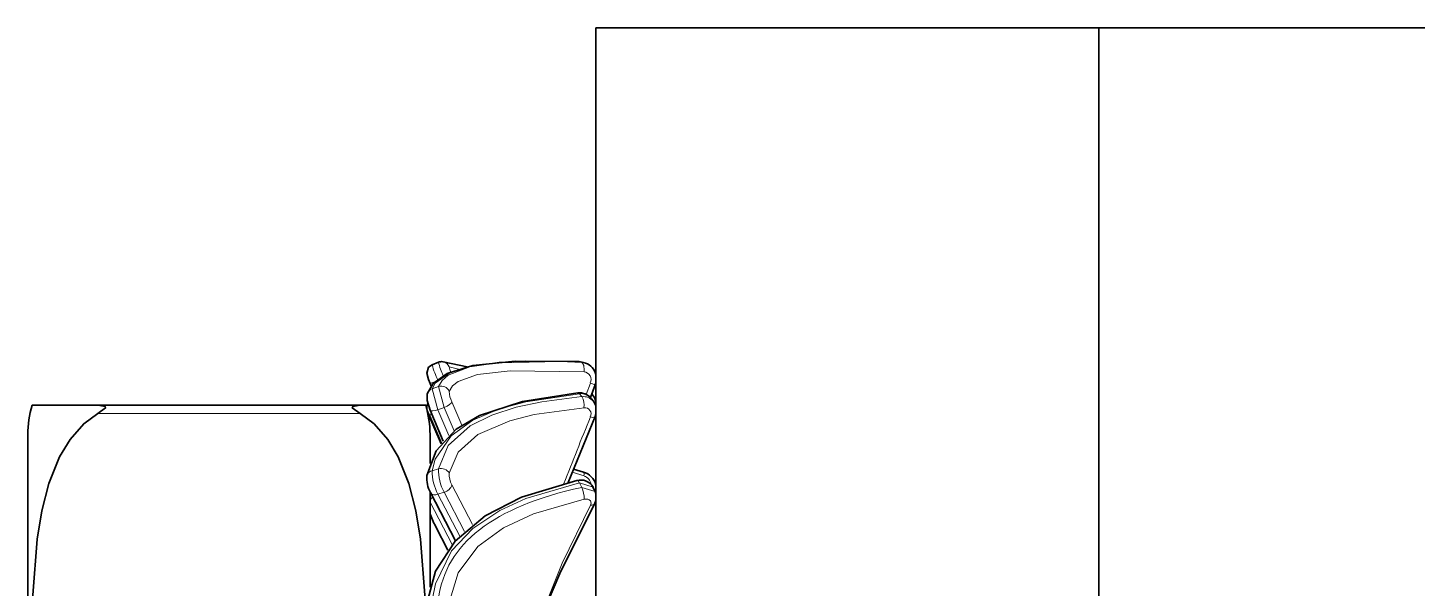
# Model space of a CAD drawing. Extents: x 291 to 828, y 188 to 662.
# Drawn here: x 665.07 to 673.36, y 361.5 to 364.84 of the extents above; entities that cross this region are included whole.
import ezdxf

# ---------------------------------------------------------------- set-up
doc = ezdxf.new("R2010")
doc.units = 0

msp = doc.modelspace()

# ---------------------------------------------------------------- linework, layer by layer
at = {"color": 7, "lineweight": 35, "ltscale": 0.075}
for p, q in [((671.4588, 364.8408), (668.4588, 364.8408)), ((674.4588, 364.8408), (671.4588, 364.8408))]:
    msp.add_line(p, q, dxfattribs=at)
at = {"color": 7, "lineweight": 35, "ltscale": 0.125}
for p, q in [((668.4588, 359.8408), (668.4588, 364.8408)), ((671.4588, 359.8408), (671.4588, 364.8408)), ((671.4588, 359.8408), (671.4588, 364.8408))]:
    msp.add_line(p, q, dxfattribs=at)
at = {"color": 7, "lineweight": 35, "ltscale": 0.051669}
msp.add_line((668.4588, 362.7741), (668.4588, 364.8408), dxfattribs=at)
at = {"color": 7, "lineweight": 35, "ltscale": 0.003651}
msp.add_line((667.5479, 362.8495), (667.6909, 362.8196), dxfattribs=at)
at = {"color": 7, "lineweight": 35, "ltscale": 0.000674521}
msp.add_line((668.3846, 362.8458), (668.3581, 362.851), dxfattribs=at)
at = {"color": 7, "lineweight": 13, "ltscale": 0.000369635}
msp.add_line((668.374, 362.8458), (668.36, 362.8506), dxfattribs=at)
at = {"color": 7, "lineweight": 13, "ltscale": 0.000626487}
msp.add_line((668.3846, 362.8458), (668.36, 362.8506), dxfattribs=at)
at = {"color": 7, "lineweight": 35, "ltscale": 0.001005}
msp.add_line((667.4814, 362.8325), (667.5189, 362.8472), dxfattribs=at)
at = {"color": 7, "lineweight": 13, "ltscale": 0.001428}
msp.add_line((667.5837, 362.8191), (667.6392, 362.8056), dxfattribs=at)
at = {"color": 7, "lineweight": 13, "ltscale": 0.000619}
msp.add_line((668.374, 362.8458), (668.3983, 362.841), dxfattribs=at)
at = {"color": 7, "lineweight": 35, "ltscale": 0.000396203}
msp.add_line((668.3983, 362.841), (668.3833, 362.8463), dxfattribs=at)
at = {"color": 7, "lineweight": 13, "ltscale": 0.000859396}
msp.add_line((667.5009, 362.7326), (667.4689, 362.7198), dxfattribs=at)
at = {"color": 7, "lineweight": 35, "ltscale": 0.00042389}
msp.add_line((667.4752, 362.7041), (667.4689, 362.7198), dxfattribs=at)
at = {"color": 7, "lineweight": 13, "ltscale": 0.000998501}
msp.add_line((667.4818, 362.6881), (667.5192, 362.7021), dxfattribs=at)
at = {"color": 7, "lineweight": 13, "ltscale": 0.003224}
msp.add_line((667.5154, 362.5637), (667.4818, 362.6881), dxfattribs=at)
at = {"color": 7, "lineweight": 13, "ltscale": 0.003228}
msp.add_line((667.5192, 362.7021), (667.5526, 362.5774), dxfattribs=at)
at = {"color": 7, "lineweight": 13, "ltscale": 0.001806}
msp.add_line((668.4257, 362.7231), (668.3999, 362.6556), dxfattribs=at)
at = {"color": 7, "lineweight": 35, "ltscale": 0.002003}
msp.add_line((668.4254, 362.6368), (668.4547, 362.7114), dxfattribs=at)
at = {"color": 7, "lineweight": 13, "ltscale": 0.000781764}
msp.add_line((668.4257, 362.7231), (668.4547, 362.7114), dxfattribs=at)
at = {"color": 7, "lineweight": 35, "ltscale": 0.000348179}
msp.add_line((668.4589, 362.7246), (668.4547, 362.7114), dxfattribs=at)
at = {"color": 7, "lineweight": 35, "ltscale": 0.002817}
msp.add_line((668.4588, 362.612), (668.4588, 362.7246), dxfattribs=at)
at = {"color": 7, "lineweight": 13, "ltscale": 0.003803}
for p, q in [((667.599, 362.6112), (667.6586, 362.4712)), ((667.5526, 362.5774), (667.6122, 362.4374))]:
    msp.add_line(p, q, dxfattribs=at)
at = {"color": 7, "lineweight": 13, "ltscale": 0.000554898}
msp.add_line((668.374, 362.642), (668.36, 362.6593), dxfattribs=at)
at = {"color": 7, "lineweight": 35, "ltscale": 0.000550724}
msp.add_line((668.4433, 362.6145), (668.4296, 362.6318), dxfattribs=at)
at = {"color": 7, "lineweight": 35, "ltscale": 0.009784}
msp.add_line((665.4863, 362.5908), (665.0949, 362.5908), dxfattribs=at)
at = {"color": 7, "lineweight": 35, "ltscale": 0.039133}
msp.add_line((665.4863, 362.5908), (667.0516, 362.5908), dxfattribs=at)
at = {"color": 7, "lineweight": 13, "ltscale": 0.039133}
msp.add_line((665.4863, 362.5408), (667.0516, 362.5408), dxfattribs=at)
at = {"color": 7, "lineweight": 35, "ltscale": 0.009785}
msp.add_line((667.443, 362.5908), (667.0516, 362.5908), dxfattribs=at)
at = {"color": 7, "lineweight": 35, "ltscale": 0.000627144}
msp.add_line((667.4519, 362.5595), (667.4603, 362.5359), dxfattribs=at)
at = {"color": 7, "lineweight": 13, "ltscale": 0.000490323}
msp.add_line((667.4603, 362.5359), (667.4537, 362.5544), dxfattribs=at)
at = {"color": 7, "lineweight": 35, "ltscale": 0.004773}
msp.add_line((667.4603, 362.5359), (667.5346, 362.36), dxfattribs=at)
at = {"color": 7, "lineweight": 13, "ltscale": 0.004442}
msp.add_line((667.5385, 362.3649), (667.469, 362.5284), dxfattribs=at)
at = {"color": 7, "lineweight": 35, "ltscale": 0.005026}
msp.add_line((667.548, 362.3762), (667.4694, 362.5612), dxfattribs=at)
at = {"color": 7, "lineweight": 13, "ltscale": 0.000992085}
msp.add_line((667.5154, 362.5637), (667.5526, 362.5774), dxfattribs=at)
at = {"color": 7, "lineweight": 13, "ltscale": 0.004173}
msp.add_line((667.5807, 362.41), (667.5154, 362.5637), dxfattribs=at)
at = {"color": 7, "lineweight": 35, "ltscale": 0.010643}
msp.add_line((668.2923, 362.1298), (668.4542, 362.5235), dxfattribs=at)
at = {"color": 7, "lineweight": 35, "ltscale": 0.000359}
msp.add_line((668.4588, 362.5371), (668.4542, 362.5235), dxfattribs=at)
at = {"color": 7, "lineweight": 35, "ltscale": 0.011665}
msp.add_line((668.4588, 362.0705), (668.4588, 362.5371), dxfattribs=at)
at = {"color": 7, "lineweight": 35, "ltscale": 0.030886}
msp.add_line((665.0689, 361.1808), (665.0689, 362.4163), dxfattribs=at)
at = {"color": 7, "lineweight": 35, "ltscale": 0.004345}
msp.add_line((667.4689, 362.2425), (667.4689, 362.4163), dxfattribs=at)
at = {"color": 7, "lineweight": 13, "ltscale": 0.000979264}
msp.add_line((667.4818, 362.2004), (667.5192, 362.212), dxfattribs=at)
at = {"color": 7, "lineweight": 13, "ltscale": 0.001851}
msp.add_line((668.317, 362.1907), (668.3878, 362.169), dxfattribs=at)
at = {"color": 7, "lineweight": 35, "ltscale": 0.001541}
msp.add_line((668.3247, 362.2098), (668.3837, 362.192), dxfattribs=at)
at = {"color": 7, "lineweight": 13, "ltscale": 0.006709}
msp.add_line((667.599, 362.1167), (667.7232, 361.8788), dxfattribs=at)
at = {"color": 7, "lineweight": 13, "ltscale": 0.000773163}
msp.add_line((668.374, 362.1004), (668.36, 362.128), dxfattribs=at)
at = {"color": 7, "lineweight": 13, "ltscale": 0.002139}
msp.add_line((668.4415, 362.1018), (668.36, 362.128), dxfattribs=at)
at = {"color": 7, "lineweight": 35, "ltscale": 0.00077179}
msp.add_line((668.4545, 362.0756), (668.4408, 362.1032), dxfattribs=at)
at = {"color": 7, "lineweight": 35, "ltscale": 0.014192}
msp.add_line((667.4689, 361.5058), (667.4689, 362.0735), dxfattribs=at)
at = {"color": 7, "lineweight": 35, "ltscale": 0.008073}
msp.add_line((667.6204, 361.7832), (667.471, 362.0695), dxfattribs=at)
at = {"color": 7, "lineweight": 13, "ltscale": 0.000972209}
msp.add_line((667.5154, 362.0605), (667.5526, 362.0717), dxfattribs=at)
at = {"color": 7, "lineweight": 13, "ltscale": 0.007057}
msp.add_line((667.6459, 361.8102), (667.5154, 362.0605), dxfattribs=at)
at = {"color": 7, "lineweight": 13, "ltscale": 0.006598}
msp.add_line((667.5526, 362.0717), (667.6747, 361.8377), dxfattribs=at)
at = {"color": 7, "lineweight": 13, "ltscale": 0.002108}
msp.add_line((668.374, 362.1004), (668.4545, 362.0756), dxfattribs=at)
at = {"color": 7, "lineweight": 35, "ltscale": 0.000415109}
msp.add_line((668.4526, 362.0073), (668.4587, 362.0227), dxfattribs=at)
at = {"color": 7, "lineweight": 35, "ltscale": 0.000278819}
msp.add_line((668.4586, 362.0652), (668.4545, 362.0756), dxfattribs=at)
at = {"color": 7, "lineweight": 35, "ltscale": 0.016794}
msp.add_line((668.4588, 361.3491), (668.4588, 362.0208), dxfattribs=at)
at = {"color": 7, "lineweight": 13, "ltscale": 0.007116}
msp.add_line((667.6007, 361.7605), (667.469, 362.0128), dxfattribs=at)
at = {"color": 7, "lineweight": 35, "ltscale": 0.004013}
msp.add_line((667.5013, 361.8694), (667.5741, 361.7263), dxfattribs=at)
at = {"color": 7, "lineweight": 35}
for points in [[(668.3581, 362.851), (667.977, 362.8539), (667.7241, 362.8267), (667.5717, 362.7798), (667.4883, 362.7204), (667.4523, 362.6586)], [(667.4814, 362.8325), (667.4604, 362.817), (667.4495, 362.7815), (667.4594, 362.7446), (667.4689, 362.7198)], [(668.3511, 362.6641), (668.0215, 362.6138), (667.764, 362.5293), (667.6251, 362.4475), (667.5056, 362.3188), (667.4506, 362.1711)], [(667.4523, 362.6586), (667.451, 362.6199), (667.4695, 362.5608)], [(665.4863, 362.5408), (665.4032, 362.4799), (665.3214, 362.3869), (665.2585, 362.2822), (665.1949, 362.1241), (665.1528, 361.9609), (665.1254, 361.7932), (665.0994, 361.4576), (665.0951, 361.272)], [(665.4863, 362.5908), (665.5296, 362.5835), (665.5329, 362.5744), (665.4863, 362.5408)], [(667.0516, 362.5908), (667.0082, 362.5835), (667.0049, 362.5744), (667.0516, 362.5408)], [(667.0516, 362.5408), (667.1346, 362.4799), (667.2165, 362.3869), (667.2794, 362.2822), (667.343, 362.1241), (667.385, 361.9609), (667.4124, 361.7932), (667.4385, 361.4576), (667.4427, 361.272)], [(668.345, 362.1419), (668.014, 362.0421), (667.7983, 361.9322), (667.618, 361.7806), (667.5024, 361.6018), (667.4504, 361.4084)], [(668.1016, 361.256), (668.2436, 361.5877), (668.4526, 362.0073)]]:
    msp.add_lwpolyline(points, dxfattribs=at)
at = {"color": 7, "lineweight": 13}
for points in [[(668.36, 362.8506), (668.0407, 362.8558), (667.8823, 362.8477), (667.6758, 362.8157), (667.5927, 362.7881), (667.4991, 362.7215), (667.4818, 362.6881)], [(667.5192, 362.7021), (667.5405, 362.7384), (667.5774, 362.7696), (667.7059, 362.8187), (667.8735, 362.8438), (668.2473, 362.8509), (668.374, 362.8458)], [(667.5837, 362.6732), (667.6028, 362.7057), (667.6361, 362.733), (667.7526, 362.7737), (667.947, 362.7955), (668.3878, 362.79)], [(668.36, 362.6593), (668.0402, 362.6119), (667.8832, 362.5693), (667.7238, 362.5015), (667.5944, 362.4089), (667.5002, 362.269), (667.4818, 362.2004)], [(667.5192, 362.212), (667.5778, 362.3506), (667.7075, 362.468), (667.8375, 362.5323), (667.9835, 362.5792), (668.1351, 362.6116), (668.374, 362.642)], [(667.469, 362.5284), (667.4585, 362.5508), (667.4547, 362.5571), (667.4539, 362.558), (667.4532, 362.5567), (667.4537, 362.5544)], [(667.5837, 362.1856), (667.6365, 362.3113), (667.7539, 362.4159), (667.9451, 362.4982), (668.0903, 362.5345), (668.3878, 362.5754)], [(668.36, 362.128), (668.0396, 362.0337), (667.8845, 361.9624), (667.7242, 361.856), (667.5965, 361.7219), (667.5013, 361.526), (667.4818, 361.428)], [(667.5837, 361.4152), (667.6367, 361.5918), (667.7546, 361.7479), (667.9078, 361.86), (668.0862, 361.9437), (668.3878, 362.0311)], [(668.3878, 362.0311), (668.4103, 362.0312), (668.4191, 362.0275), (668.4255, 362.0214), (668.4293, 362.0076), (668.4257, 361.9951)], [(668.4257, 361.9951), (668.2578, 361.6487), (668.0995, 361.2551)]]:
    msp.add_lwpolyline(points, dxfattribs=at)
at = {"color": 7, "lineweight": 35}
for centre, radius, start, end in [((667.5373, 362.7999), 0.0508, 81.5755, 111.31825), ((668.3661, 362.7513), 0.0953, 13.77131, 71.04456), ((667.5018, 362.5756), 0.0524, 151.72985, 197.83947), ((668.3609, 362.5759), 0.0887, 39.12989, 96.32845), ((668.3574, 362.5863), 0.1045, 13.94266, 43.16292), ((668.3765, 362.5617), 0.0852, 14.92405, 38.31986), ((665.6694, 362.4162), 0.6005, 163.09473, 179.99558), ((666.8684, 362.4162), 0.6005, 0.00441, 16.90527), ((668.3533, 362.0864), 0.1099, 15.94522, 73.90506), ((667.6336, 362.156), 0.184, 175.29924, 208.02071), ((668.3695, 362.0625), 0.0825, 28.60807, 107.18265), ((667.9735, 362.1123), 0.531, 198.15307, 207.22267)]:
    msp.add_arc(centre, radius, start, end, dxfattribs=at)
at = {"color": 7, "lineweight": 13}
for centre, radius, start, end in [((667.5374, 362.8011), 0.0496, 21.34337, 77.76746), ((668.1323, 363.0227), 0.6786, 196.30157, 204.74263), ((667.9962, 362.9778), 0.4953, 195.30068, 205.135), ((667.6635, 362.8289), 0.0809, 186.92704, 209.26837), ((668.3818, 362.7432), 0.0477, 335.3264, 82.75385), ((667.4961, 362.6443), 0.0461, 108.15908, 161.86535), ((667.5358, 362.6526), 0.0522, 23.28818, 108.4946), ((667.7303, 362.68), 0.1476, 182.65652, 207.6445), ((668.3507, 362.6532), 0.011, 33.04951, 87.82868), ((668.3701, 362.5814), 0.0783, 40.24123, 97.34654), ((668.3837, 362.5641), 0.0782, 40.20598, 97.15989), ((668.281, 362.5895), 0.1073, 352.49814, 29.46706), ((667.4882, 362.5254), 0.0197, 122.96064, 171.05112), ((687.7099, 354.6303), 20.836, 157.74728, 158.9219), ((668.3923, 362.5385), 0.0372, 331.87787, 97.1222), ((668.4392, 362.547), 0.0287, 242.7861, 302.623), ((667.4879, 362.162), 0.0386, 99.06163, 166.30232), ((667.7952, 362.2039), 0.3143, 180.6363, 207.12791), ((667.8308, 362.2143), 0.3124, 180.43287, 207.14237), ((667.5342, 362.155), 0.0587, 31.74032, 104.72778), ((667.7196, 362.181), 0.1365, 178.06871, 208.0908), ((668.3636, 362.1781), 0.025, 339.25298, 34.7094), ((667.5389, 362.1343), 0.0635, 282.34425, 343.66484), ((668.3401, 362.1231), 0.0199, 13.7506, 75.59101), ((668.3721, 362.1131), 0.0578, 6.78426, 74.39344), ((667.5099, 362.01), 0.0413, 127.24794, 176.10159), ((667.4977, 362.0941), 0.0371, 222.74026, 297.75313), ((668.2488, 362.0392), 0.1394, 356.67018, 26.07288), ((667.9415, 362.096), 0.4951, 197.34955, 207.24103), ((668.43, 362.0231), 0.0279, 261.18186, 325.07084)]:
    msp.add_arc(centre, radius, start, end, dxfattribs=at)
for centre, major_axis, ratio, start_param, end_param in [((668.3696, 362.7962), (-0.0025, -0.0499), 0.371282, 1.464947, 3.0384), ((667.5526, 362.5945), (0.046, 0.0196), 0.31759, 4.578117, 6.106444), ((667.5154, 362.5807), (0.046, 0.0196), 0.317587, 3.16776, 4.578112), ((843.1111, 284.0334), (175.5463, -77.5677), 0.054559, 3.066673, 3.157789)]:
    msp.add_ellipse(centre, major_axis=major_axis, ratio=ratio, start_param=start_param, end_param=end_param, dxfattribs=at)

doc.saveas('drawing.dxf')
